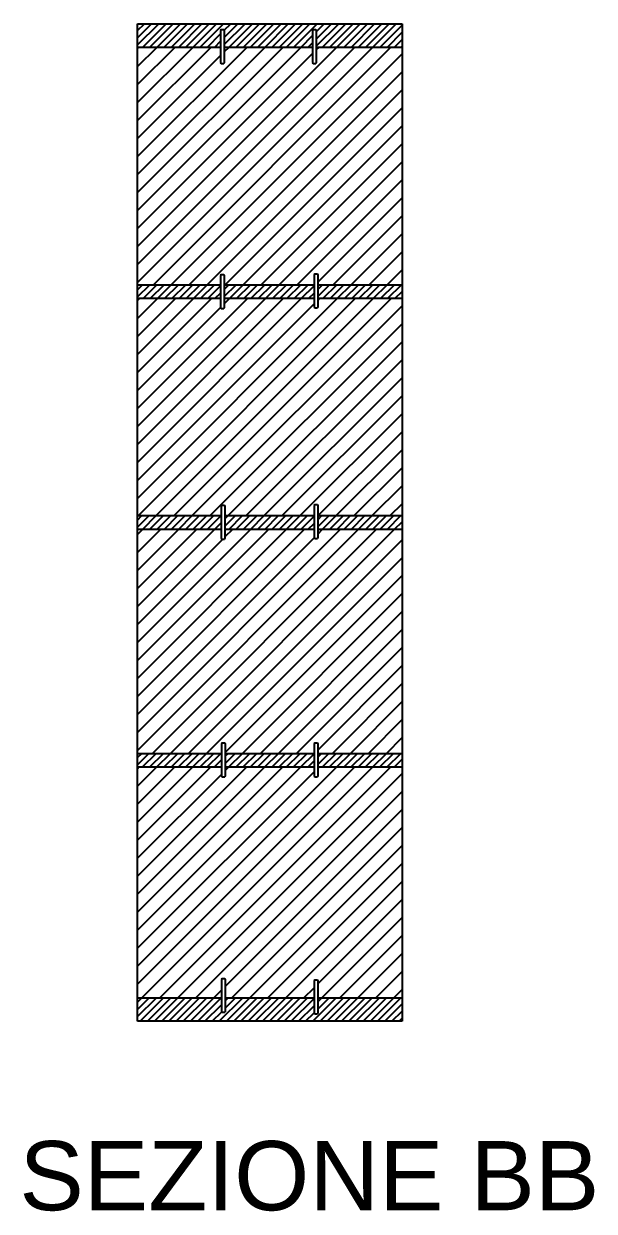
# Model space of a CAD drawing. Header units: inches. Extents: x 17 to 1523, y -134 to 986.
# Drawn here: x 1168.8 to 1252.9, y 677.5 to 852.5 of the extents above; entities that cross this region are included whole.
import ezdxf

# ---------------------------------------------------------------- set-up
doc = ezdxf.new("R2010")
doc.units = ezdxf.units.IN
doc.header["$MEASUREMENT"] = 0
doc.layers.add('Kallax', color=7, linetype='Continuous')

msp = doc.modelspace()

# ---------------------------------------------------------------- hatches: boundary and pattern name
h = msp.add_hatch()
h.set_pattern_fill('ANSI31', color=40, scale=6)
h.paths.add_polyline_path([(1224.58, 852.48), (1185.58, 852.48), (1185.58, 849.05), (1197.81, 849.05), (1197.81, 851.46), (1197.91, 851.61), (1198.31, 851.61), (1198.41, 851.46), (1198.41, 849.05), (1211.36, 849.05), (1211.36, 851.48), (1211.45, 851.63), (1211.86, 851.63), (1211.96, 851.48), (1211.96, 849.05), (1224.58, 849.05)])
h.paths.add_polyline_path([(1211.59, 814.02), (1198.41, 814.02), (1198.41, 812.02), (1211.59, 812.02)])
h.paths.add_polyline_path([(1224.58, 814.02), (1212.19, 814.02), (1212.19, 812.02), (1224.58, 812.02)])
h.paths.add_polyline_path([(1197.81, 814.02), (1185.58, 814.02), (1185.58, 812.02), (1197.81, 812.02)])
h.paths.add_polyline_path([(1211.59, 779.99), (1198.51, 779.99), (1198.51, 777.99), (1211.59, 777.99)])
h.paths.add_polyline_path([(1197.91, 779.99), (1185.58, 779.99), (1185.58, 777.99), (1197.91, 777.99)])
h.paths.add_polyline_path([(1224.58, 779.99), (1212.19, 779.99), (1212.19, 777.99), (1224.58, 777.99)])
h = msp.add_hatch()
h.set_pattern_fill('ANSI31', color=40, scale=15)
h.paths.add_polyline_path([(1224.58, 812.02), (1212.19, 812.02), (1212.19, 810.63), (1211.59, 810.63), (1211.59, 812.02), (1198.41, 812.02), (1198.41, 810.53), (1197.81, 810.53), (1197.81, 812.02), (1185.58, 812.02), (1185.58, 779.99), (1197.91, 779.99), (1197.91, 781.54), (1198.41, 781.54), (1198.51, 781.39), (1198.51, 779.99), (1211.59, 779.99), (1211.59, 781.64), (1212.09, 781.64), (1212.19, 781.49), (1212.19, 779.99), (1224.58, 779.99)])
h.paths.add_polyline_path([(1224.58, 849.05), (1211.96, 849.05), (1211.96, 846.63), (1211.36, 846.63), (1211.36, 849.05), (1198.41, 849.05), (1198.41, 846.61), (1197.81, 846.61), (1197.81, 849.05), (1185.58, 849.05), (1185.58, 814.02), (1197.81, 814.02), (1197.81, 815.53), (1198.31, 815.53), (1198.41, 815.38), (1198.41, 814.02), (1211.59, 814.02), (1211.59, 815.63), (1212.09, 815.63), (1212.19, 815.48), (1212.19, 814.02), (1224.58, 814.02)])
h.paths.add_polyline_path([(1224.58, 777.99), (1212.19, 777.99), (1212.19, 776.64), (1211.59, 776.64), (1211.59, 777.99), (1198.51, 777.99), (1198.51, 776.54), (1197.91, 776.54), (1197.91, 777.99), (1185.58, 777.99), (1185.58, 744.96), (1197.95, 744.96), (1197.95, 746.5), (1198.45, 746.5), (1198.55, 746.35), (1198.55, 744.96), (1211.59, 744.96), (1211.59, 746.5), (1212.09, 746.5), (1212.19, 746.35), (1212.19, 744.96), (1224.58, 744.96)])
h.paths.add_polyline_path([(1224.58, 742.96), (1212.19, 742.96), (1212.19, 741.5), (1211.59, 741.5), (1211.59, 742.96), (1198.55, 742.96), (1198.55, 741.5), (1197.95, 741.5), (1197.95, 742.96), (1185.58, 742.96), (1185.58, 708.93), (1197.95, 708.93), (1197.95, 711.8), (1198.45, 711.8), (1198.55, 711.65), (1198.55, 708.93), (1211.59, 708.93), (1211.59, 711.59), (1212.09, 711.59), (1212.19, 711.44), (1212.19, 708.93), (1224.58, 708.93)])
h = msp.add_hatch()
h.set_pattern_fill('ANSI31', color=40, scale=6)
h.paths.add_polyline_path([(1197.95, 744.96), (1185.58, 744.96), (1185.58, 742.96), (1197.95, 742.96)])
h.paths.add_polyline_path([(1211.59, 744.96), (1198.55, 744.96), (1198.55, 742.96), (1211.59, 742.96)])
h.paths.add_polyline_path([(1224.58, 744.96), (1212.19, 744.96), (1212.19, 742.96), (1224.58, 742.96)])
h.paths.add_polyline_path([(1197.95, 708.93), (1185.58, 708.93), (1185.58, 705.48), (1224.58, 705.48), (1224.58, 708.93), (1212.19, 708.93), (1212.19, 706.73), (1212.09, 706.59), (1211.69, 706.59), (1211.59, 706.73), (1211.59, 708.93), (1198.55, 708.93), (1198.55, 706.93), (1198.45, 706.8), (1198.05, 706.8), (1197.95, 706.93)])

# ---------------------------------------------------------------- linework, layer by layer
at = {"color": 7}
for p, q in [((1185.58, 705.48), (1185.58, 852.48)), ((1185.58, 852.48), (1224.58, 852.48)), ((1224.58, 852.48), (1224.58, 705.48)), ((1224.58, 705.48), (1185.58, 705.48))]:
    msp.add_line(p, q, dxfattribs=at)
at = {"color": 1}
for p, q in [((1197.91, 851.61), (1197.81, 851.46)), ((1197.81, 851.46), (1197.81, 846.75)), ((1197.91, 851.61), (1198.31, 851.61)), ((1198.31, 851.61), (1198.41, 851.46)), ((1198.41, 846.75), (1198.41, 851.46)), ((1211.45, 851.63), (1211.36, 851.48)), ((1211.36, 851.48), (1211.36, 846.77)), ((1211.45, 851.63), (1211.86, 851.63)), ((1211.86, 851.63), (1211.96, 851.48)), ((1211.96, 846.77), (1211.96, 851.48)), ((1197.81, 846.75), (1197.91, 846.61)), ((1197.91, 846.61), (1198.31, 846.61)), ((1198.41, 846.75), (1198.31, 846.61)), ((1211.36, 846.77), (1211.45, 846.63)), ((1211.45, 846.63), (1211.86, 846.63)), ((1211.96, 846.77), (1211.86, 846.63)), ((1197.91, 815.53), (1197.81, 815.38)), ((1197.91, 815.53), (1198.31, 815.53)), ((1198.31, 815.53), (1198.41, 815.38)), ((1211.69, 815.63), (1211.59, 815.48)), ((1211.59, 815.48), (1211.59, 810.77)), ((1211.69, 815.63), (1212.09, 815.63)), ((1212.09, 815.63), (1212.19, 815.48)), ((1212.19, 810.77), (1212.19, 815.48)), ((1197.81, 815.38), (1197.81, 810.66)), ((1198.41, 810.66), (1198.41, 815.38)), ((1197.81, 810.66), (1197.91, 810.53)), ((1197.91, 810.53), (1198.31, 810.53)), ((1198.41, 810.66), (1198.31, 810.53)), ((1211.59, 810.77), (1211.69, 810.63)), ((1211.69, 810.63), (1212.09, 810.63)), ((1212.19, 810.77), (1212.09, 810.63)), ((1198.01, 781.54), (1197.91, 781.39)), ((1197.91, 781.39), (1197.91, 776.68)), ((1198.01, 781.54), (1198.41, 781.54)), ((1198.41, 781.54), (1198.51, 781.39)), ((1198.51, 776.68), (1198.51, 781.39)), ((1211.69, 781.64), (1211.59, 781.49)), ((1211.59, 781.49), (1211.59, 776.78)), ((1211.69, 781.64), (1212.09, 781.64)), ((1212.09, 781.64), (1212.19, 781.49)), ((1212.19, 776.78), (1212.19, 781.49)), ((1197.91, 776.68), (1198.01, 776.54)), ((1198.01, 776.54), (1198.41, 776.54)), ((1198.51, 776.68), (1198.41, 776.54)), ((1211.59, 776.78), (1211.69, 776.64)), ((1211.69, 776.64), (1212.09, 776.64)), ((1212.19, 776.78), (1212.09, 776.64)), ((1198.05, 746.5), (1197.95, 746.35)), ((1197.95, 746.35), (1197.95, 741.64)), ((1198.05, 746.5), (1198.45, 746.5)), ((1198.45, 746.5), (1198.55, 746.35)), ((1198.55, 741.64), (1198.55, 746.35)), ((1211.69, 746.5), (1211.59, 746.35)), ((1211.59, 746.35), (1211.59, 741.64)), ((1211.69, 746.5), (1212.09, 746.5)), ((1212.09, 746.5), (1212.19, 746.35)), ((1212.19, 741.64), (1212.19, 746.35)), ((1197.95, 741.64), (1198.05, 741.5)), ((1198.05, 741.5), (1198.45, 741.5)), ((1198.55, 741.64), (1198.45, 741.5)), ((1211.59, 741.64), (1211.69, 741.5)), ((1211.69, 741.5), (1212.09, 741.5)), ((1212.19, 741.64), (1212.09, 741.5)), ((1198.05, 711.8), (1197.95, 711.65)), ((1197.95, 711.65), (1197.95, 706.93)), ((1198.05, 711.8), (1198.45, 711.8)), ((1198.45, 711.8), (1198.55, 711.65)), ((1198.55, 706.93), (1198.55, 711.65)), ((1211.69, 711.59), (1211.59, 711.44)), ((1211.59, 711.44), (1211.59, 706.73)), ((1211.69, 711.59), (1212.09, 711.59)), ((1212.09, 711.59), (1212.19, 711.44)), ((1212.19, 706.73), (1212.19, 711.44)), ((1197.95, 706.93), (1198.05, 706.8)), ((1198.05, 706.8), (1198.45, 706.8)), ((1198.55, 706.93), (1198.45, 706.8)), ((1211.59, 706.73), (1211.69, 706.59)), ((1211.69, 706.59), (1212.09, 706.59)), ((1212.19, 706.73), (1212.09, 706.59))]:
    msp.add_line(p, q, dxfattribs=at)
for p, q in [((1185.58, 849.05), (1197.81, 849.05)), ((1198.41, 849.05), (1211.36, 849.05)), ((1211.96, 849.05), (1224.58, 849.05)), ((1185.58, 814.02), (1197.81, 814.02)), ((1198.41, 814.02), (1211.59, 814.02)), ((1212.19, 814.02), (1224.58, 814.02)), ((1185.58, 812.02), (1197.81, 812.02)), ((1198.41, 812.02), (1211.59, 812.02)), ((1212.19, 812.02), (1224.58, 812.02)), ((1185.58, 779.99), (1197.91, 779.99)), ((1198.51, 779.99), (1211.59, 779.99)), ((1212.19, 779.99), (1224.58, 779.99)), ((1185.58, 777.99), (1197.91, 777.99)), ((1198.51, 777.99), (1211.59, 777.99)), ((1212.19, 777.99), (1224.58, 777.99)), ((1185.58, 744.96), (1197.95, 744.96)), ((1198.55, 744.96), (1211.59, 744.96)), ((1212.19, 744.96), (1224.58, 744.96)), ((1185.58, 742.96), (1197.95, 742.96)), ((1198.55, 742.96), (1211.59, 742.96)), ((1212.19, 742.96), (1224.58, 742.96)), ((1185.58, 708.93), (1197.95, 708.93)), ((1198.55, 708.93), (1211.59, 708.93)), ((1212.19, 708.93), (1224.58, 708.93))]:
    msp.add_line(p, q)

# ---------------------------------------------------------------- texts
at = {"layer": 'Kallax', "insert": (1168.15, 687.83), "char_height": 10.2, "attachment_point": 1}
msp.add_mtext_dynamic_manual_height_columns('{\\fArial|b0|i0|c0|p0;SEZIONE BB}', width=99.5899, gutter_width=1, heights=[0], dxfattribs=at)

doc.saveas('drawing.dxf')
